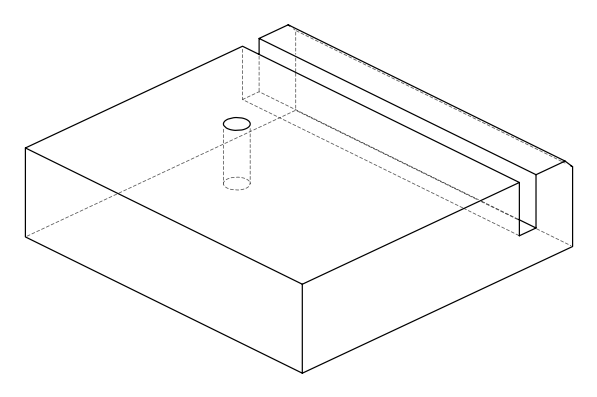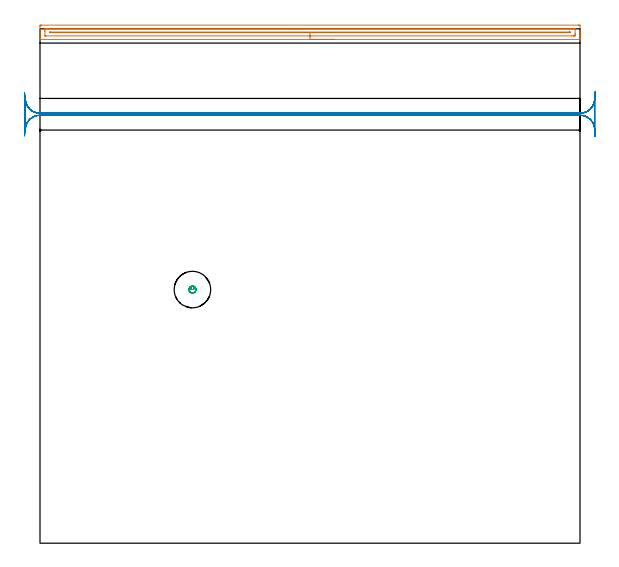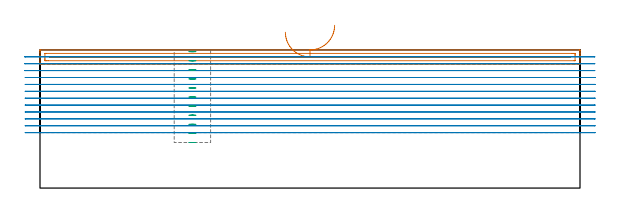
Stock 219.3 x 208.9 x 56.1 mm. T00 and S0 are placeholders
(PLAN: 3 operations, 1 tool changes, 18 min)
(1 AREA_MILL | FG_CHAMFER_SURFACE | UGT0205_001 | 5.41 min | 3693 mm3)
(2 MILL_RECTANGULAR_SLOT | SLOT_RECTANGULAR | NXT0201_011 | Follow Part, ap 3, ae 75% | 12.02 min | 94329 mm3)
(3 MILL_BLIND_HOLE_FROM_SOLID_MATERIAL | STEP1POCKET | NXT0201_011 | Spiral | 0.59 min | 6470 mm3)
(TOOL UGT0205_001 | Chamfer Mill 20 x 3 x 45 deg. | D20 FL50 Z2)
(TOOL NXT0201_011 | ENDMILL 12mm [2P460-1200-NA 1630] | D12 FL38 Z6)
(OP 1 AREA_MILL)
G17 G21 G94 G90
T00 M6
G54
G17 G0 G90 X119.65 Y204.6 S1061 M3
G43 Z66.1 H0
G94 G1 X119.612 Z65.228 F250.
X119.498 Z64.363
X119.309 Z63.512
X119.047 Z62.68
X118.713 Z61.874
X118.31 Z61.1
X117.842 Z60.364
X117.31 Z59.672
X116.721 Z59.029
X116.078 Z58.439
X115.386 Z57.908
X114.65 Z57.44
X113.876 Z57.037
X113.07 Z56.703
X112.238 Z56.441
X111.387 Z56.252
X110.522 Z56.138
X109.65 Z56.1
X0.176
X0.01 Y204.603 Z56.088
X0.003 Y204.659 Z56.032
X0.001 Y204.714 Z55.978
X0. Y204.828 Z55.871
Y205.076 Z55.623
Y205.76 Z54.934
Y206.972 Z53.725
Y207.5 Z53.194
Y209.846 Z50.851
X0.003 Y210.11 Z50.587
X0.01 Y210.394 Z50.303
X0.326 Y210.398 Z50.3
X0.623 Y210.4
X218.677
X218.974 Y210.398
X219.29 Y210.394 Z50.303
X219.3 Y210.11 Z50.587
Y207.5 Z53.194
Y206.972 Z53.725
Y206.63 Z54.066
Y206.102 Z54.594
Y205.76 Z54.934
Y205.076 Z55.623
Y204.828 Z55.871
X219.298 Y204.713 Z55.979
X219.29 Y204.603 Z56.088
X219.124 Y204.6 Z56.1
X109.65
Y206.014 Z54.686
X2.41 Y206.015 Z54.685
X2.147 Y206.016 Z54.684
X2.05 Y206.019 Z54.681
X2.01 Y206.021 Z54.679
X2.008 Y206.044 Z54.656
X2.002 Y206.157 Z54.543
X2. Y207.899 Z52.801
X2.001 Y208.37 Z52.33
X2.004 Y208.765 Z51.935
X2.01 Y208.901 Z51.799
X2.023 Y208.979 Z51.721
X2.094 Y208.981 Z51.719
X2.41 Y208.984 Z51.716
X2.671 Y208.985 Z51.715
X3.304 Y208.986 Z51.714
X216.89 Y208.985 Z51.715
X217.153 Y208.984 Z51.716
X217.25 Y208.981 Z51.719
X217.29 Y208.979 Z51.721
X217.292 Y208.956 Z51.744
X217.298 Y208.843 Z51.857
X217.3 Y207.101 Z53.599
X217.299 Y206.63 Z54.07
X217.296 Y206.235 Z54.465
X217.29 Y206.099 Z54.601
X217.277 Y206.021 Z54.679
X217.206 Y206.019 Z54.681
X216.89 Y206.016 Z54.684
X216.629 Y206.015 Z54.685
X215.996 Y206.014 Z54.686
X109.65
Y207.428 Z53.272
X4.27 Y207.429 Z53.271
X4.197 Y207.43 Z53.27
X4.124 Y207.434 Z53.266
X4.01 Y207.443 Z53.257
X4.006 Y207.5 Z53.2
X4.007 Y207.547 Z53.153
X4.011 Y207.564 Z53.136
X4.051 Y207.568 Z53.132
X4.125 Y207.571 Z53.129
X215.03
X215.103 Y207.57 Z53.13
X215.176 Y207.566 Z53.134
X215.29 Y207.557 Z53.143
X215.294 Y207.5 Z53.2
X215.293 Y207.453 Z53.247
X215.289 Y207.435 Z53.265
X215.249 Y207.432 Z53.268
X215.175 Y207.429 Z53.271
X109.65 Y207.428 Z53.272
X108.778 Z53.31
X107.914 Z53.424
X107.062 Z53.612
X106.23 Z53.875
X105.424 Z54.209
X104.65 Z54.611
X103.914 Z55.08
X103.222 Z55.611
X102.579 Z56.201
X101.99 Z56.844
X101.459 Z57.536
X100.99 Z58.272
X100.587 Z59.045
X100.253 Z59.851
X99.991 Z60.683
X99.802 Z61.535
X99.688 Z62.4
X99.65 Z63.272
G0 Z66.1
M5
M2
(OP 2 MILL_RECTANGULAR_SLOT)
G17 G21 G94 G90
T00 M6
G54
G17 G0 G90 X-6.27 Y165.414 S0 M3
G43 Z66.1 H1
Z53.3
G94 G1 X-5.97 Y168.399 F250.
G2 X0. Y173.8 R6. F500.
G1 X219.3
G2 X225.29 Y168.146 R6.
G1 X225.3
Y180.254
X225.29
G2 X219.3 Y174.6 R6.
G1 X0.
G2 X-5.97 Y180.001 R6.
G1 X-6.27 Y182.986 F250.
G0 Y165.414 Z50.5
G1 X-5.97 Y168.399
G2 X0. Y173.8 R6. F500.
G1 X219.3
G2 X225.29 Y168.146 R6.
G1 X225.3
Y180.254
X225.29
G2 X219.3 Y174.6 R6.
G1 X0.
G2 X-5.97 Y180.001 R6.
G1 X-6.27 Y182.986 F250.
G0 Y165.414 Z47.7
G1 X-5.97 Y168.399
G2 X0. Y173.8 R6. F500.
G1 X219.3
G2 X225.29 Y168.146 R6.
G1 X225.3
Y180.254
X225.29
G2 X219.3 Y174.6 R6.
G1 X0.
G2 X-5.97 Y180.001 R6.
G1 X-6.27 Y182.986 F250.
G0 Z66.1
X225.463 Y183.249
Z44.9
G1 X225.29 Y180.254
G2 X219.3 Y174.6 R6. F500.
G1 X0.
G2 X-5.99 Y180.254 R6.
G1 X-6.
Y168.146
X-5.99
G2 X0. Y173.8 R6.
G1 X219.3
G2 X225.29 Y168.146 R6.
G1 X225.463 Y165.151 F250.
G0 Y183.249 Z42.1
G1 X225.29 Y180.254
G2 X219.3 Y174.6 R6. F500.
G1 X0.
G2 X-5.99 Y180.254 R6.
G1 X-6.
Y168.146
X-5.99
G2 X0. Y173.8 R6.
G1 X219.3
G2 X225.29 Y168.146 R6.
G1 X225.463 Y165.151 F250.
G0 Y183.249 Z39.3
G1 X225.29 Y180.254
G2 X219.3 Y174.6 R6. F500.
G1 X0.
G2 X-5.99 Y180.254 R6.
G1 X-6.
Y168.146
X-5.99
G2 X0. Y173.8 R6.
G1 X219.3
G2 X225.29 Y168.146 R6.
G1 X225.463 Y165.151 F250.
G0 Y183.249 Z36.5
G1 X225.29 Y180.254
G2 X219.3 Y174.6 R6. F500.
G1 X0.
G2 X-5.99 Y180.254 R6.
G1 X-6.
Y168.146
X-5.99
G2 X0. Y173.8 R6.
G1 X219.3
G2 X225.29 Y168.146 R6.
G1 X225.463 Y165.151 F250.
G0 Y183.249 Z33.7
G1 X225.29 Y180.254
G2 X219.3 Y174.6 R6. F500.
G1 X0.
G2 X-5.99 Y180.254 R6.
G1 X-6.
Y168.146
X-5.99
G2 X0. Y173.8 R6.
G1 X219.3
G2 X225.29 Y168.146 R6.
G1 X225.463 Y165.151 F250.
G0 Y183.249 Z30.9
G1 X225.29 Y180.254
G2 X219.3 Y174.6 R6. F500.
G1 X0.
G2 X-5.99 Y180.254 R6.
G1 X-6.
Y168.146
X-5.99
G2 X0. Y173.8 R6.
G1 X219.3
G2 X225.29 Y168.146 R6.
G1 X225.463 Y165.151 F250.
G0 Y183.249 Z28.1
G1 X225.29 Y180.254
G2 X219.3 Y174.6 R6. F500.
G1 X0.
G2 X-5.99 Y180.254 R6.
G1 X-6.
Y168.146
X-5.99
G2 X0. Y173.8 R6.
G1 X219.3
G2 X225.29 Y168.146 R6.
G1 X225.463 Y165.151 F250.
G0 Y183.249 Z25.3
G1 X225.29 Y180.254
G2 X219.3 Y174.6 R6. F500.
G1 X0.
G2 X-5.99 Y180.254 R6.
G1 X-6.
Y168.146
X-5.99
G2 X0. Y173.8 R6.
G1 X219.3
G2 X225.29 Y168.146 R6.
G1 X225.463 Y165.151 F250.
G0 Y183.249 Z22.5
G1 X225.29 Y180.254
G2 X219.3 Y174.6 R6. F500.
G1 X0.
G2 X-5.99 Y180.254 R6.
G1 X-6.
Y168.146
X-5.99
G2 X0. Y173.8 R6.
G1 X219.3
G2 X225.29 Y168.146 R6.
G1 X225.463 Y165.151 F250.
G0 Z66.1
M5
M2
(OP 3 MILL_BLIND_HOLE_FROM_SOLID_MATERIAL)
G17 G21 G94 G90
T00 M6
G54
G17 G0 G90 X61.9 Y103. S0 M3
G43 Z66.1 H1
Z55.409
G94 G3 X62.6 Y103.7 R0.7 F250.
X61.9 Y104.4 R0.7
X60.5 Y103. R1.4
X61.9 Y104.4 R-1.4
X61.2 Y103.7 R0.7
X61.9 Y103. R0.7
G0 Z51.718
G3 X62.6 Y103.7 R0.7
X61.9 Y104.4 R0.7
X60.5 Y103. R1.4
X61.9 Y104.4 R-1.4
X61.2 Y103.7 R0.7
X61.9 Y103. R0.7
G0 Z48.027
G3 X62.6 Y103.7 R0.7
X61.9 Y104.4 R0.7
X60.5 Y103. R1.4
X61.9 Y104.4 R-1.4
X61.2 Y103.7 R0.7
X61.9 Y103. R0.7
G0 Z44.336
G3 X62.6 Y103.7 R0.7
X61.9 Y104.4 R0.7
X60.5 Y103. R1.4
X61.9 Y104.4 R-1.4
X61.2 Y103.7 R0.7
X61.9 Y103. R0.7
G0 Z40.645
G3 X62.6 Y103.7 R0.7
X61.9 Y104.4 R0.7
X60.5 Y103. R1.4
X61.9 Y104.4 R-1.4
X61.2 Y103.7 R0.7
X61.9 Y103. R0.7
G0 Z36.955
G3 X62.6 Y103.7 R0.7
X61.9 Y104.4 R0.7
X60.5 Y103. R1.4
X61.9 Y104.4 R-1.4
X61.2 Y103.7 R0.7
X61.9 Y103. R0.7
G0 Z33.264
G3 X62.6 Y103.7 R0.7
X61.9 Y104.4 R0.7
X60.5 Y103. R1.4
X61.9 Y104.4 R-1.4
X61.2 Y103.7 R0.7
X61.9 Y103. R0.7
G0 Z29.573
G3 X62.6 Y103.7 R0.7
X61.9 Y104.4 R0.7
X60.5 Y103. R1.4
X61.9 Y104.4 R-1.4
X61.2 Y103.7 R0.7
X61.9 Y103. R0.7
G0 Z25.882
G3 X62.6 Y103.7 R0.7
X61.9 Y104.4 R0.7
X60.5 Y103. R1.4
X61.9 Y104.4 R-1.4
X61.2 Y103.7 R0.7
X61.9 Y103. R0.7
G0 Z22.191
G3 X62.6 Y103.7 R0.7
X61.9 Y104.4 R0.7
X60.5 Y103. R1.4
X61.9 Y104.4 R-1.4
X61.2 Y103.7 R0.7
X61.9 Y103. R0.7
G0 Z18.5
G3 X62.6 Y103.7 R0.7
X61.9 Y104.4 R0.7
X60.5 Y103. R1.4
X61.9 Y104.4 R-1.4
X61.2 Y103.7 R0.7
X61.9 Y103. R0.7
G0 Z66.1
M5
M2
